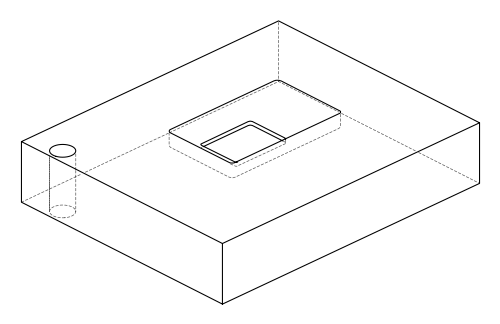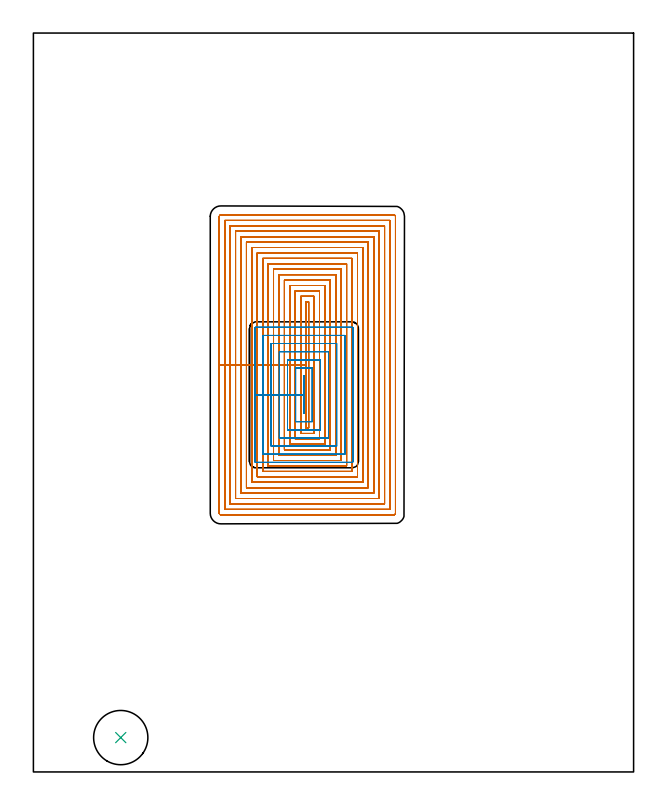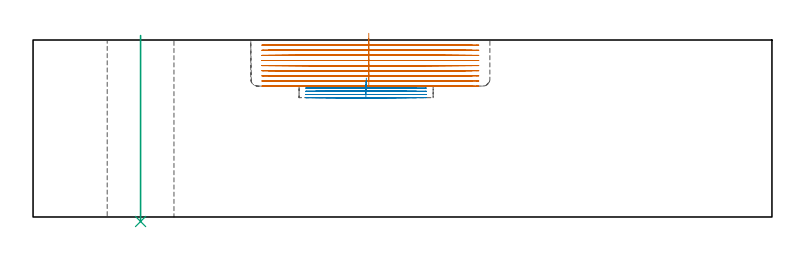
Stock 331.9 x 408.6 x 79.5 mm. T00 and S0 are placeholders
(PLAN: 3 operations, 2 tool changes, 113.2 min)
(1 MILL_RECTANGULAR_POCKET | POCKET_RECTANGULAR_STRAIGHT | UGT0201_089 | Follow Part, ap 2.5, ae 75% | 103.97 min | 388978 mm3)
(2 MILL_RECTANGULAR_POCKET_1 | POCKET_RECTANGULAR_STRAIGHT_1 | UGT0201_014 | Follow Part, ap 1.5, ae 75% | 8.9 min | 25264 mm3)
(3 INDEXABLE_INSERT_DRILL_THROUGH_HOLE_FROM_SOLID | STEP1HOLE | NXT0302_031 | 0.34 min | 56163 mm3)
(TOOL UGT0201_089 | End mill 10 mm | D10 R3 FL22 Z4)
(TOOL UGT0201_014 | End mill 6 mm | D6 FL24 Z4)
(TOOL NXT0302_031 | Index. Insert Drill 30mm [880-D3000L32-05] | D30 PA176 FL150 Z2)
(OP 1 MILL_RECTANGULAR_POCKET)
G17 G21 G94 G90
T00 M6
G54
G17 G0 G90 X150.8 Y244.88 S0 M3
G43 Z89.5 H0
Z82.5
G94 G1 Y225.1 Z77.2 F250.
Y190.2 F500.
X152.2
Y260.
X150.8
Y225.1
X147.8
Y187.2
X155.2
Y263.
X147.8
Y225.1
X144.8
Y184.2
X158.2
Y266.
X144.8
Y225.1
X141.8
Y181.2
X161.2
Y269.
X141.8
Y225.1
X138.8
Y178.2
X164.2
Y272.
X138.8
Y225.1
X135.8
Y175.2
X167.2
Y275.
X135.8
Y225.1
X132.8
Y172.2
X170.2
Y278.
X132.8
Y225.1
X129.8
Y169.2
X173.2
Y281.
X129.8
Y225.1
X126.8
Y166.2
X176.2
Y284.
X126.8
Y225.1
X123.8
Y163.2
X179.2
Y287.
X123.8
Y225.1
X120.8
Y160.2
X182.2
Y290.
X120.8
Y225.1
X117.8
Y157.2
X185.2
Y293.
X117.8
Y225.1
X114.8
Y154.2
X188.2
Y296.
X114.8
Y225.1
X111.8
Y151.2
X191.2
Y299.
X111.8
Y225.1
X108.8
Y148.2
X194.2
Y302.
X108.8
Y225.1
X105.8
Y145.2
X197.2
Y305.
X105.8
Y225.1
X102.8
Y143.
G3 X103.6 Y142.2 R0.8
G1 X199.4
G3 X200.2 Y143. R0.8
G1 Y307.2
G3 X199.4 Y308. R0.8
G1 X103.6
G3 X102.8 Y307.2 R0.8
G1 Y225.1
Y224.1
G0 X150.8 Y244.88 Z80.2
G1 Y225.1 Z74.9 F250.
Y190.2 F500.
X152.2
Y260.
X150.8
Y225.1
X147.8
Y187.2
X155.2
Y263.
X147.8
Y225.1
X144.8
Y184.2
X158.2
Y266.
X144.8
Y225.1
X141.8
Y181.2
X161.2
Y269.
X141.8
Y225.1
X138.8
Y178.2
X164.2
Y272.
X138.8
Y225.1
X135.8
Y175.2
X167.2
Y275.
X135.8
Y225.1
X132.8
Y172.2
X170.2
Y278.
X132.8
Y225.1
X129.8
Y169.2
X173.2
Y281.
X129.8
Y225.1
X126.8
Y166.2
X176.2
Y284.
X126.8
Y225.1
X123.8
Y163.2
X179.2
Y287.
X123.8
Y225.1
X120.8
Y160.2
X182.2
Y290.
X120.8
Y225.1
X117.8
Y157.2
X185.2
Y293.
X117.8
Y225.1
X114.8
Y154.2
X188.2
Y296.
X114.8
Y225.1
X111.8
Y151.2
X191.2
Y299.
X111.8
Y225.1
X108.8
Y148.2
X194.2
Y302.
X108.8
Y225.1
X105.8
Y145.2
X197.2
Y305.
X105.8
Y225.1
X102.8
Y143.
G3 X103.6 Y142.2 R0.8
G1 X199.4
G3 X200.2 Y143. R0.8
G1 Y307.2
G3 X199.4 Y308. R0.8
G1 X103.6
G3 X102.8 Y307.2 R0.8
G1 Y225.1
Y224.1
G0 X150.8 Y244.88 Z77.9
G1 Y225.1 Z72.6 F250.
Y190.2 F500.
X152.2
Y260.
X150.8
Y225.1
X147.8
Y187.2
X155.2
Y263.
X147.8
Y225.1
X144.8
Y184.2
X158.2
Y266.
X144.8
Y225.1
X141.8
Y181.2
X161.2
Y269.
X141.8
Y225.1
X138.8
Y178.2
X164.2
Y272.
X138.8
Y225.1
X135.8
Y175.2
X167.2
Y275.
X135.8
Y225.1
X132.8
Y172.2
X170.2
Y278.
X132.8
Y225.1
X129.8
Y169.2
X173.2
Y281.
X129.8
Y225.1
X126.8
Y166.2
X176.2
Y284.
X126.8
Y225.1
X123.8
Y163.2
X179.2
Y287.
X123.8
Y225.1
X120.8
Y160.2
X182.2
Y290.
X120.8
Y225.1
X117.8
Y157.2
X185.2
Y293.
X117.8
Y225.1
X114.8
Y154.2
X188.2
Y296.
X114.8
Y225.1
X111.8
Y151.2
X191.2
Y299.
X111.8
Y225.1
X108.8
Y148.2
X194.2
Y302.
X108.8
Y225.1
X105.8
Y145.2
X197.2
Y305.
X105.8
Y225.1
X102.8
Y143.
G3 X103.6 Y142.2 R0.8
G1 X199.4
G3 X200.2 Y143. R0.8
G1 Y307.2
G3 X199.4 Y308. R0.8
G1 X103.6
G3 X102.8 Y307.2 R0.8
G1 Y225.1
Y224.1
G0 X150.8 Y244.88 Z75.6
G1 Y225.1 Z70.3 F250.
Y190.2 F500.
X152.2
Y260.
X150.8
Y225.1
X147.8
Y187.2
X155.2
Y263.
X147.8
Y225.1
X144.8
Y184.2
X158.2
Y266.
X144.8
Y225.1
X141.8
Y181.2
X161.2
Y269.
X141.8
Y225.1
X138.8
Y178.2
X164.2
Y272.
X138.8
Y225.1
X135.8
Y175.2
X167.2
Y275.
X135.8
Y225.1
X132.8
Y172.2
X170.2
Y278.
X132.8
Y225.1
X129.8
Y169.2
X173.2
Y281.
X129.8
Y225.1
X126.8
Y166.2
X176.2
Y284.
X126.8
Y225.1
X123.8
Y163.2
X179.2
Y287.
X123.8
Y225.1
X120.8
Y160.2
X182.2
Y290.
X120.8
Y225.1
X117.8
Y157.2
X185.2
Y293.
X117.8
Y225.1
X114.8
Y154.2
X188.2
Y296.
X114.8
Y225.1
X111.8
Y151.2
X191.2
Y299.
X111.8
Y225.1
X108.8
Y148.2
X194.2
Y302.
X108.8
Y225.1
X105.8
Y145.2
X197.2
Y305.
X105.8
Y225.1
X102.8
Y143.
G3 X103.6 Y142.2 R0.8
G1 X199.4
G3 X200.2 Y143. R0.8
G1 Y307.2
G3 X199.4 Y308. R0.8
G1 X103.6
G3 X102.8 Y307.2 R0.8
G1 Y225.1
Y224.1
G0 X150.8 Y244.88 Z73.3
G1 Y225.1 Z68. F250.
Y190.2 F500.
X152.2
Y260.
X150.8
Y225.1
X147.8
Y187.2
X155.2
Y263.
X147.8
Y225.1
X144.8
Y184.2
X158.2
Y266.
X144.8
Y225.1
X141.8
Y181.2
X161.2
Y269.
X141.8
Y225.1
X138.8
Y178.2
X164.2
Y272.
X138.8
Y225.1
X135.8
Y175.2
X167.2
Y275.
X135.8
Y225.1
X132.8
Y172.2
X170.2
Y278.
X132.8
Y225.1
X129.8
Y169.2
X173.2
Y281.
X129.8
Y225.1
X126.8
Y166.2
X176.2
Y284.
X126.8
Y225.1
X123.8
Y163.2
X179.2
Y287.
X123.8
Y225.1
X120.8
Y160.2
X182.2
Y290.
X120.8
Y225.1
X117.8
Y157.2
X185.2
Y293.
X117.8
Y225.1
X114.8
Y154.2
X188.2
Y296.
X114.8
Y225.1
X111.8
Y151.2
X191.2
Y299.
X111.8
Y225.1
X108.8
Y148.2
X194.2
Y302.
X108.8
Y225.1
X105.8
Y145.2
X197.2
Y305.
X105.8
Y225.1
X102.8
Y143.
G3 X103.6 Y142.2 R0.8
G1 X199.4
G3 X200.2 Y143. R0.8
G1 Y307.2
G3 X199.4 Y308. R0.8
G1 X103.6
G3 X102.8 Y307.2 R0.8
G1 Y225.1
Y224.1
G0 X150.8 Y244.88 Z71.
G1 Y225.1 Z65.7 F250.
Y190.2 F500.
X152.2
Y260.
X150.8
Y225.1
X147.8
Y187.2
X155.2
Y263.
X147.8
Y225.1
X144.8
Y184.2
X158.2
Y266.
X144.8
Y225.1
X141.8
Y181.2
X161.2
Y269.
X141.8
Y225.1
X138.8
Y178.2
X164.2
Y272.
X138.8
Y225.1
X135.8
Y175.2
X167.2
Y275.
X135.8
Y225.1
X132.8
Y172.2
X170.2
Y278.
X132.8
Y225.1
X129.8
Y169.2
X173.2
Y281.
X129.8
Y225.1
X126.8
Y166.2
X176.2
Y284.
X126.8
Y225.1
X123.8
Y163.2
X179.2
Y287.
X123.8
Y225.1
X120.8
Y160.2
X182.2
Y290.
X120.8
Y225.1
X117.8
Y157.2
X185.2
Y293.
X117.8
Y225.1
X114.8
Y154.2
X188.2
Y296.
X114.8
Y225.1
X111.8
Y151.2
X191.2
Y299.
X111.8
Y225.1
X108.8
Y148.2
X194.2
Y302.
X108.8
Y225.1
X105.8
Y145.2
X197.2
Y305.
X105.8
Y225.1
X102.8
Y143.
G3 X103.6 Y142.2 R0.8
G1 X199.4
G3 X200.2 Y143. R0.8
G1 Y307.2
G3 X199.4 Y308. R0.8
G1 X103.6
G3 X102.8 Y307.2 R0.8
G1 Y225.1
Y224.1
G0 X150.8 Y244.88 Z68.7
G1 Y225.1 Z63.4 F250.
Y190.2 F500.
X152.2
Y260.
X150.8
Y225.1
X147.8
Y187.2
X155.2
Y263.
X147.8
Y225.1
X144.8
Y184.2
X158.2
Y266.
X144.8
Y225.1
X141.8
Y181.2
X161.2
Y269.
X141.8
Y225.1
X138.8
Y178.2
X164.2
Y272.
X138.8
Y225.1
X135.8
Y175.2
X167.2
Y275.
X135.8
Y225.1
X132.8
Y172.2
X170.2
Y278.
X132.8
Y225.1
X129.8
Y169.2
X173.2
Y281.
X129.8
Y225.1
X126.8
Y166.2
X176.2
Y284.
X126.8
Y225.1
X123.8
Y163.2
X179.2
Y287.
X123.8
Y225.1
X120.8
Y160.2
X182.2
Y290.
X120.8
Y225.1
X117.8
Y157.2
X185.2
Y293.
X117.8
Y225.1
X114.8
Y154.2
X188.2
Y296.
X114.8
Y225.1
X111.8
Y151.2
X191.2
Y299.
X111.8
Y225.1
X108.8
Y148.2
X194.2
Y302.
X108.8
Y225.1
X105.8
Y145.2
X197.2
Y305.
X105.8
Y225.1
X102.8
Y143.
G3 X103.6 Y142.2 R0.8
G1 X199.4
G3 X200.2 Y143. R0.8
G1 Y307.2
G3 X199.4 Y308. R0.8
G1 X103.6
G3 X102.8 Y307.2 R0.8
G1 Y225.1
Y224.1
G0 X150.8 Y244.88 Z66.4
G1 Y225.1 Z61.1 F250.
Y190.2 F500.
X152.2
Y260.
X150.8
Y225.1
X147.8
Y187.2
X155.2
Y263.
X147.8
Y225.1
X144.8
Y184.2
X158.2
Y266.
X144.8
Y225.1
X141.8
Y181.2
X161.2
Y269.
X141.8
Y225.1
X138.8
Y178.2
X164.2
Y272.
X138.8
Y225.1
X135.8
Y175.2
X167.2
Y275.
X135.8
Y225.1
X132.8
Y172.2
X170.2
Y278.
X132.8
Y225.1
X129.8
Y169.2
X173.2
Y281.
X129.8
Y225.1
X126.8
Y166.2
X176.2
Y284.
X126.8
Y225.1
X123.8
Y163.2
X179.2
Y287.
X123.8
Y225.1
X120.8
Y160.2
X182.2
Y290.
X120.8
Y225.1
X117.8
Y157.2
X185.2
Y293.
X117.8
Y225.1
X114.8
Y154.2
X188.2
Y296.
X114.8
Y225.1
X111.8
Y151.2
X191.2
Y299.
X111.8
Y225.1
X108.8
Y148.2
X194.2
Y302.
X108.8
Y225.1
X105.8
Y145.2
X197.2
Y305.
X105.8
Y225.1
X102.8
Y143.
G3 X103.6 Y142.2 R0.8
G1 X199.4
G3 X200.2 Y143. R0.8
G1 Y307.2
G3 X199.4 Y308. R0.8
G1 X103.6
G3 X102.8 Y307.2 R0.8
G1 Y225.1
Y224.1
G0 X150.8 Y244.88 Z64.1
G1 Y225.1 Z58.8 F250.
Y190.2 F500.
X152.2
Y260.
X150.8
Y225.1
X147.8
Y187.2
X155.2
Y263.
X147.8
Y225.1
X144.8
Y184.2
X158.2
Y266.
X144.8
Y225.1
X141.8
Y181.2
X161.2
Y269.
X141.8
Y225.1
X138.8
Y178.2
X164.2
Y272.
X138.8
Y225.1
X135.8
Y175.2
X167.2
Y275.
X135.8
Y225.1
X132.8
Y172.2
X170.2
Y278.
X132.8
Y225.1
X129.8
Y169.2
X173.2
Y281.
X129.8
Y225.1
X126.8
Y166.2
X176.2
Y284.
X126.8
Y225.1
X123.8
Y163.2
X179.2
Y287.
X123.8
Y225.1
X120.8
Y160.2
X182.2
Y290.
X120.8
Y225.1
X117.8
Y157.2
X185.2
Y293.
X117.8
Y225.1
X114.8
Y154.2
X188.2
Y296.
X114.8
Y225.1
X111.8
Y151.2
X191.2
Y299.
X111.8
Y225.1
X108.8
Y148.2
X194.2
Y302.
X108.8
Y225.1
X105.8
Y145.2
X197.2
Y305.
X105.8
Y225.1
X102.8
Y143.
G3 X103.6 Y142.2 R0.8
G1 X199.4
G3 X200.2 Y143. R0.8
G1 Y307.2
G3 X199.4 Y308. R0.8
G1 X103.6
G3 X102.8 Y307.2 R0.8
G1 Y225.1
Y224.1
G0 Z89.5
M5
M2
(OP 2 MILL_RECTANGULAR_POCKET_1)
G17 G21 G94 G90
T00 M6
G54
G17 G0 G90 X149.7 Y212.884 S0 M3
G43 Z89.5 H0
Z62.356
G94 G1 Y218.9 Z60.744 F250.
X149.5 Z60.69
Y208.55 Z57.917
Y198.2 F500.
X149.7
Y218.9
X149.5
Y208.55
X145.
Y193.7
X154.2
Y223.4
X145.
Y208.55
X140.5
Y189.2
X158.7
Y227.9
X140.5
Y208.55
X136.
Y184.7
X163.2
Y232.4
X136.
Y208.55
X131.5
Y180.2
X167.7
Y236.9
X131.5
Y208.55
X127.
Y175.7
X172.2
Y241.4
X127.
Y208.55
X122.5
Y171.6
G3 X122.9 Y171.2 R0.4
G1 X176.3
G3 X176.7 Y171.6 R0.4
G1 Y245.5
G3 X176.3 Y245.9 R0.4
G1 X122.9
G3 X122.5 Y245.5 R0.4
G1 Y208.55
Y207.55
G0 X149.7 Y212.884 Z60.917
G1 Y218.9 Z59.305 F250.
X149.5 Z59.251
Y208.55 Z56.478
Y198.2 F500.
X149.7
Y218.9
X149.5
Y208.55
X145.
Y193.7
X154.2
Y223.4
X145.
Y208.55
X140.5
Y189.2
X158.7
Y227.9
X140.5
Y208.55
X136.
Y184.7
X163.2
Y232.4
X136.
Y208.55
X131.5
Y180.2
X167.7
Y236.9
X131.5
Y208.55
X127.
Y175.7
X172.2
Y241.4
X127.
Y208.55
X122.5
Y171.6
G3 X122.9 Y171.2 R0.4
G1 X176.3
G3 X176.7 Y171.6 R0.4
G1 Y245.5
G3 X176.3 Y245.9 R0.4
G1 X122.9
G3 X122.5 Y245.5 R0.4
G1 Y208.55
Y207.55
G0 X149.7 Y212.884 Z59.478
G1 Y218.9 Z57.866 F250.
X149.5 Z57.812
Y208.55 Z55.039
Y198.2 F500.
X149.7
Y218.9
X149.5
Y208.55
X145.
Y193.7
X154.2
Y223.4
X145.
Y208.55
X140.5
Y189.2
X158.7
Y227.9
X140.5
Y208.55
X136.
Y184.7
X163.2
Y232.4
X136.
Y208.55
X131.5
Y180.2
X167.7
Y236.9
X131.5
Y208.55
X127.
Y175.7
X172.2
Y241.4
X127.
Y208.55
X122.5
Y171.6
G3 X122.9 Y171.2 R0.4
G1 X176.3
G3 X176.7 Y171.6 R0.4
G1 Y245.5
G3 X176.3 Y245.9 R0.4
G1 X122.9
G3 X122.5 Y245.5 R0.4
G1 Y208.55
Y207.55
G0 X149.7 Y212.884 Z58.039
G1 Y218.9 Z56.427 F250.
X149.5 Z56.373
Y208.55 Z53.6
Y198.2 F500.
X149.7
Y218.9
X149.5
Y208.55
X145.
Y193.7
X154.2
Y223.4
X145.
Y208.55
X140.5
Y189.2
X158.7
Y227.9
X140.5
Y208.55
X136.
Y184.7
X163.2
Y232.4
X136.
Y208.55
X131.5
Y180.2
X167.7
Y236.9
X131.5
Y208.55
X127.
Y175.7
X172.2
Y241.4
X127.
Y208.55
X122.5
Y171.6
G3 X122.9 Y171.2 R0.4
G1 X176.3
G3 X176.7 Y171.6 R0.4
G1 Y245.5
G3 X176.3 Y245.9 R0.4
G1 X122.9
G3 X122.5 Y245.5 R0.4
G1 Y208.55
Y207.55
G0 Z89.5
M5
M2
(OP 3 INDEXABLE_INSERT_DRILL_THROUGH_HOLE_FROM_SOLID)
G17 G21 G94 G90
T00 M6
G54
G17 G0 G90 X48.3 Y19. S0 M3
G43 Z89.5 H1
G94 G81 G98 Z-2.024 F250. R81.5
G80
M5
M2
